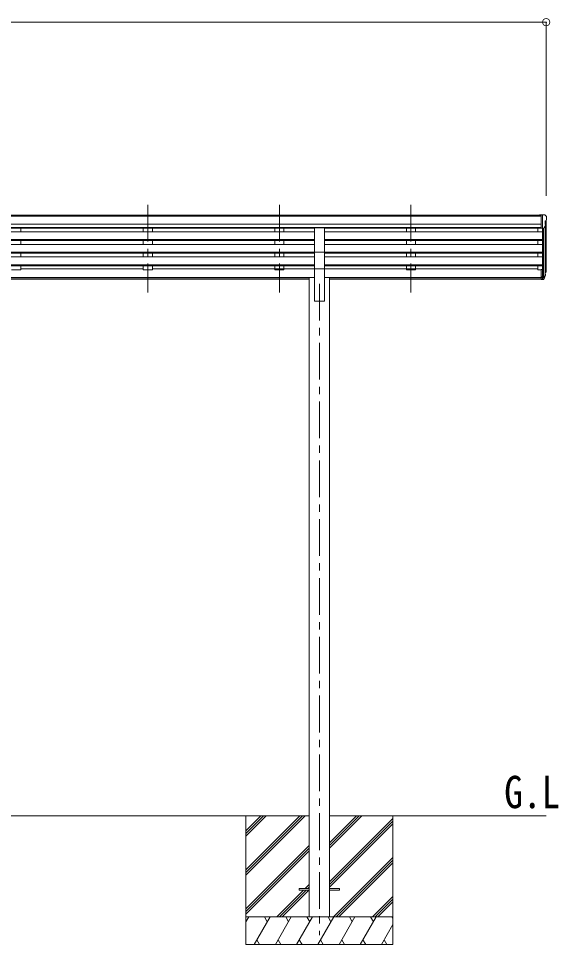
# Model space of a CAD drawing. Units: millimetres at full size, sheet at 1:40; details may follow other scales. Extents: x -11243 to 11243, y -7760 to 7760.
# Drawn here: x 4115 to 7053, y -5060 to -23 of the extents above; entities that cross this region are included whole.
import ezdxf
from ezdxf.enums import TextEntityAlignment as Align

# ---------------------------------------------------------------- set-up
doc = ezdxf.new("R2010")
doc.units = ezdxf.units.MM
doc.header["$LTSCALE"] = 40
doc.header["$PDMODE"] = 32
doc.header["$PDSIZE"] = 40
doc.linetypes.add('CHAIN1', pattern=[8, 5, -1, 1, -1])
for name, color, linetype, lineweight in [('0-0_0', 7, 'Continuous', 9), ('0-1_本体', 5, 'CHAIN1', 9), ('0-3_ELV2', 4, 'Continuous', 9), ('0-6_OTH_LINE', 6, 'Continuous', 9)]:
    doc.layers.add(name, color=color, linetype=linetype, lineweight=lineweight)
doc.layers.add('0-7_SHAPE', color=7, linetype='Continuous')
doc.styles.add('ＭＳ ゴシック', font='')
doc.styles.get('ＭＳ ゴシック').set_extended_font_data('MS Gothic')

msp = doc.modelspace()

# ---------------------------------------------------------------- linework, layer by layer
at = {"layer": '0-0_0'}
for p, q in [((2507.32, -4359.71), (5696.92, -4359.71)), ((5352.12, -4359.71), (5352.12, -5059.71)), ((5352.12, -4653.89), (5646.3, -4359.71)), ((5352.12, -4668.03), (5660.44, -4359.71)), ((5352.12, -4682.17), (5674.58, -4359.71)), ((5352.12, -4470.04), (5462.45, -4359.71)), ((5352.12, -4455.9), (5448.3, -4359.71)), ((5352.12, -4441.76), (5434.16, -4359.71)), ((5807.32, -4359.71), (6986.12, -4359.71)), ((5807.32, -4535.34), (5982.95, -4359.71)), ((5807.32, -4521.2), (5968.8, -4359.71)), ((5807.32, -4507.05), (5954.66, -4359.71)), ((5807.32, -4719.18), (6152.12, -4374.39)), ((6152.12, -4359.71), (6152.12, -5059.71)), ((5807.32, -4733.33), (6152.12, -4388.53)), ((5807.32, -4747.47), (6152.12, -4402.67)), ((5352.12, -4866.02), (5696.92, -4521.22)), ((5352.12, -4880.16), (5696.92, -4535.36)), ((5352.12, -4894.3), (5696.92, -4549.5)), ((5828.92, -4909.71), (6152.12, -4586.52)), ((5843.07, -4909.71), (6152.12, -4600.66)), ((5857.21, -4909.71), (6152.12, -4614.8)), ((5675.06, -4755.21), (5696.92, -4733.35)), ((5520.56, -4909.71), (5666.06, -4764.21)), ((5534.7, -4909.71), (5680.2, -4764.21)), ((5548.84, -4909.71), (5694.34, -4764.21)), ((5689.2, -4755.21), (5696.92, -4747.49)), ((6041.06, -4909.71), (6152.12, -4798.65)), ((6055.2, -4909.71), (6152.12, -4812.79)), ((6069.34, -4909.71), (6152.12, -4826.93)), ((6152.12, -4909.71), (5352.12, -4909.71)), ((5352.12, -4937.21), (5367.99, -4909.71)), ((5396.86, -5059.71), (5483.46, -4909.71)), ((5468.46, -4935.69), (5453.46, -4909.71)), ((5512.33, -5059.71), (5598.93, -4909.71)), ((5583.93, -4935.69), (5568.93, -4909.71)), ((5627.8, -5059.71), (5714.4, -4909.71)), ((5699.4, -4935.69), (5684.4, -4909.71)), ((5743.27, -5059.71), (5829.87, -4909.71)), ((5814.87, -4935.69), (5799.87, -4909.71)), ((5858.74, -5059.71), (5945.34, -4909.71)), ((5930.34, -4935.69), (5915.34, -4909.71)), ((5974.21, -5059.71), (6060.82, -4909.71)), ((6030.81, -4909.71), (6045.81, -4935.69)), ((6146.28, -4909.71), (6152.12, -4919.81)), ((6089.68, -5059.71), (6152.12, -4951.57)), ((5411.86, -5033.73), (5426.86, -5059.71)), ((5527.33, -5033.73), (5542.33, -5059.71)), ((5642.8, -5033.73), (5657.8, -5059.71)), ((5758.27, -5033.73), (5773.27, -5059.71)), ((5873.74, -5033.73), (5888.74, -5059.71)), ((5989.21, -5033.73), (6004.21, -5059.71)), ((6104.68, -5033.73), (6119.68, -5059.71)), ((5352.12, -5059.71), (6152.12, -5059.71))]:
    msp.add_line(p, q, dxfattribs=at)
at = {"layer": '0-1_本体'}
for p, q in [((4818.12, -1035.3), (4818.12, -1512.82)), ((4818.12, -1035.3), (4818.12, -1512.82)), ((5534.12, -1035.3), (5534.12, -1512.82)), ((5534.12, -1035.3), (5534.12, -1512.82)), ((6250.12, -1035.3), (6250.12, -1512.82)), ((6250.12, -1035.3), (6250.12, -1512.82)), ((5752.12, -1466.14), (5752.12, -5009.71))]:
    msp.add_line(p, q, dxfattribs=at)
at = {"layer": '0-3_ELV2'}
for p, q in [((6959.62, -1092.65), (1244.62, -1092.65)), ((6959.62, -1097.87), (1244.62, -1097.87)), ((6959.62, -1091.05), (6949.62, -1091.14)), ((6949.62, -1092.65), (6949.62, -1091.14)), ((6959.62, -1163.04), (6959.62, -1091.05)), ((6978.12, -1091.05), (6959.62, -1091.05)), ((6966.12, -1164.04), (6966.12, -1091.05)), ((6978.12, -1091.05), (6980.45, -1091.19)), ((6981.21, -1091.62), (6985.27, -1097.43)), ((6988.12, -1100.42), (6988.12, -1101.05)), ((6959.62, -1141.4), (1244.62, -1141.4)), ((6973.74, -1162.22), (6982.74, -1146.63)), ((6980.12, -1125.56), (6980.12, -1141.84)), ((6985.58, -1122.23), (6980.27, -1125.3)), ((6981.14, -1149.4), (6981.14, -1414.78)), ((6986.12, -1121.63), (6986.12, -1388.07)), ((6959.62, -1159.25), (1244.62, -1159.25)), ((5724.62, -1162.5), (2479.62, -1162.5)), ((5724.62, -1182.96), (2479.62, -1182.96)), ((4127.12, -1162.5), (4127.12, -1182.96)), ((4793.12, -1162.5), (4793.12, -1182.96)), ((4843.12, -1162.5), (4843.12, -1182.96)), ((5509.12, -1162.5), (5509.12, -1182.96)), ((5559.12, -1162.5), (5559.12, -1182.96)), ((5724.62, -1293.48), (5724.62, -1161.68)), ((5724.62, -1161.68), (5779.62, -1161.68)), ((5779.62, -1293.48), (5779.62, -1161.68)), ((6959.62, -1162.6), (5779.62, -1162.6)), ((5779.62, -1182.96), (6966.12, -1182.96)), ((6225.12, -1162.5), (6225.12, -1182.96)), ((6275.12, -1162.5), (6275.12, -1182.96)), ((6941.12, -1162.5), (6941.12, -1182.96)), ((6959.62, -1163.04), (6966.12, -1163.04)), ((6966.12, -1164.04), (6971.32, -1163.72)), ((6966.12, -1164.04), (6966.12, -1388.43)), ((6972.11, -1163.56), (6972.12, -1433.21)), ((5724.62, -1224.83), (2479.62, -1224.83)), ((5724.62, -1226.33), (2479.62, -1226.33)), ((5724.62, -1230.65), (2479.62, -1230.65)), ((5724.62, -1251.45), (2479.62, -1251.45)), ((4127.12, -1230.65), (4127.12, -1251.45)), ((4793.12, -1230.65), (4793.12, -1251.45)), ((4843.12, -1230.65), (4843.12, -1251.45)), ((5509.12, -1230.65), (5509.12, -1251.45)), ((5559.12, -1230.65), (5559.12, -1251.45)), ((5779.62, -1224.83), (6966.12, -1224.83)), ((5779.62, -1226.33), (6966.12, -1226.33)), ((5779.62, -1230.65), (6966.12, -1230.65)), ((5779.62, -1251.45), (6966.12, -1251.45)), ((6225.12, -1230.65), (6225.12, -1251.45)), ((6275.12, -1230.65), (6275.12, -1251.45)), ((6941.12, -1230.65), (6941.12, -1251.45)), ((5724.62, -1293.33), (2479.62, -1293.33)), ((5724.62, -1294.82), (2479.62, -1294.82)), ((5724.62, -1299.14), (2479.62, -1299.14)), ((4127.12, -1299.14), (4127.12, -1319.94)), ((4793.12, -1299.14), (4793.12, -1319.94)), ((4843.12, -1299.14), (4843.12, -1319.94)), ((5509.12, -1299.14), (5509.12, -1319.94)), ((5559.12, -1299.14), (5559.12, -1319.94)), ((5724.62, -1293.48), (5724.62, -1559.71)), ((5724.62, -1293.48), (5779.62, -1293.48)), ((5779.62, -1293.33), (6966.12, -1293.33)), ((5779.62, -1293.48), (5779.62, -1559.71)), ((5779.62, -1294.82), (6966.12, -1294.82)), ((5779.62, -1299.14), (6966.12, -1299.14)), ((6225.12, -1299.14), (6225.12, -1319.94)), ((6275.12, -1299.14), (6275.12, -1319.94)), ((6941.12, -1319.94), (6941.12, -1299.14)), ((5724.62, -1319.94), (2479.62, -1319.94)), ((5779.62, -1319.94), (6966.12, -1319.94)), ((5724.62, -1361.82), (2479.62, -1361.82)), ((5724.62, -1363.31), (2479.62, -1363.31)), ((5724.62, -1367.63), (2479.62, -1367.63)), ((4127.12, -1389.06), (4077.12, -1389.06)), ((4127.12, -1367.63), (4127.12, -1389.06)), ((4793.12, -1384.12), (4127.12, -1384.12)), ((4793.12, -1367.63), (4793.12, -1389.06)), ((4843.12, -1389.06), (4793.12, -1389.06)), ((4843.12, -1367.63), (4843.12, -1389.06)), ((5724.62, -1384.12), (4843.12, -1384.12)), ((5509.12, -1367.63), (5509.12, -1389.06)), ((5779.62, -1384.12), (5509.12, -1384.12)), ((5559.12, -1389.06), (5509.12, -1389.06)), ((5559.12, -1367.63), (5559.12, -1389.06)), ((5724.62, -1384.12), (5559.12, -1384.12)), ((5779.62, -1361.82), (6966.12, -1361.82)), ((5779.62, -1363.31), (6966.12, -1363.31)), ((5779.62, -1367.63), (6966.12, -1367.63)), ((6941.12, -1384.12), (5779.62, -1384.12)), ((6225.12, -1367.63), (6225.12, -1389.06)), ((6275.12, -1389.06), (6225.12, -1389.06)), ((6275.12, -1367.63), (6275.12, -1389.06)), ((6941.12, -1367.63), (6941.12, -1389.06)), ((6941.12, -1389.06), (6959.62, -1389.06)), ((6959.62, -1388.43), (6959.62, -1442.46)), ((6959.62, -1388.43), (6966.12, -1388.43)), ((6966.12, -1388.43), (6966.12, -1443.21)), ((6984.42, -1401.24), (6981.14, -1408.31)), ((6985.02, -1402.62), (6981.14, -1410.57)), ((5696.92, -1431.14), (2507.32, -1431.14)), ((5696.92, -1432.53), (2507.32, -1432.53)), ((5696.92, -1440.22), (2507.32, -1440.22)), ((5696.92, -1430.71), (5696.92, -4909.71)), ((5696.92, -1430.71), (5724.62, -1430.71)), ((5807.32, -1430.71), (5779.62, -1430.71)), ((5807.32, -1430.71), (5807.32, -4909.71)), ((5807.32, -1431.14), (6959.62, -1431.14)), ((5807.32, -1432.53), (6959.62, -1432.53)), ((6959.62, -1440.22), (5807.32, -1440.22)), ((6959.62, -1428.56), (6966.12, -1428.56)), ((6959.62, -1433.44), (6966.12, -1433.44)), ((6959.62, -1442.46), (6966.12, -1442.46)), ((6966.12, -1433.46), (6971.25, -1433.46)), ((6966.12, -1435.27), (6970.96, -1435.27)), ((6966.12, -1443.21), (6970.96, -1443.21)), ((6972.55, -1432.79), (6980.3, -1417.38)), ((6981.75, -1417.74), (6973.56, -1433.92)), ((6982.37, -1418.3), (6973.56, -1441.85)), ((6982.71, -1413.9), (6982.37, -1418.3)), ((5724.62, -1559.71), (5779.62, -1559.71)), ((5642.12, -4755.21), (5696.92, -4755.21)), ((5807.32, -4755.21), (5862.12, -4755.21)), ((5807.32, -4764.21), (5862.12, -4764.21)), ((5862.12, -4755.21), (5862.12, -4764.21))]:
    msp.add_line(p, q, dxfattribs=at)
msp.add_lwpolyline([(5642.12, -4755.21), (5642.12, -4764.21), (5696.92, -4764.21)], dxfattribs=at)
for centre, radius, start, end in [((6980.39, -1092.19), 1, 35, 86.5), ((6985.12, -1100.42), 3, 0, 87), ((6786.12, -1101.05), 202, 355.05096, 0), ((6980.42, -1125.56), 0.3, 120, 180), ((6980.42, -1141.84), 0.3, 180, 265.2833), ((6980.14, -1145.13), 3, 330, 85.2833), ((6981.21, -1117.86), 6.18, 315.00103, 354.2965), ((6971.14, -1160.72), 3, 273.5, 330), ((6955.53, -1391.75), 30.41, 341.80266, 352.8448), ((6956.93, -1393.51), 29.53, 342.01856, 353.49194)]:
    msp.add_arc(centre, radius, start, end, dxfattribs=at)
for centre, major_axis, ratio, start_param, end_param in [((6898.25, -1387.26), (-87.93, 4.42), 0.541684, 3.060334, 3.2172517), ((6897.46, -1393.94), (89.06, 1.43), 0.57596, 6.1985533, 6.3701348), ((6970.96, -1432.56), (3, 0), 0.90356, 4.712389, 5.7595865), ((6970.96, -1440.49), (-3, 0), 0.90356, 1.5707963, 2.6179939), ((6971.25, -1432.11), (1.5, 0), 0.90356, 4.712389, 5.7595865), ((6896.2, -1393.84), (88.05, 0), 0.90356, 5.9828017, 6.0168888), ((6981.4, -1413.9), (-1.3, 0), 0.90356, 2.9359903, 4.9130961), ((6895.48, -1397.71), (89.07, 0), 0.90356, 6.0316505, 6.077583)]:
    msp.add_ellipse(centre, major_axis=major_axis, ratio=ratio, start_param=start_param, end_param=end_param, dxfattribs=at)
at = {"layer": '0-6_OTH_LINE'}
for p, q in [((1218.12, -42.65), (6986.12, -42.65)), ((6986.12, -42.65), (6986.12, -988.07))]:
    msp.add_line(p, q, dxfattribs=at)
msp.add_point((6986.12, -42.65), dxfattribs=at)

# ---------------------------------------------------------------- texts
at = {"layer": '0-7_SHAPE', "style": 'ＭＳ ゴシック', "width": 0.85}
msp.add_text('G.L', height=176, dxfattribs=at).set_placement((6757.59, -4371.01), align=Align.BOTTOM_LEFT)

doc.saveas('drawing.dxf')
